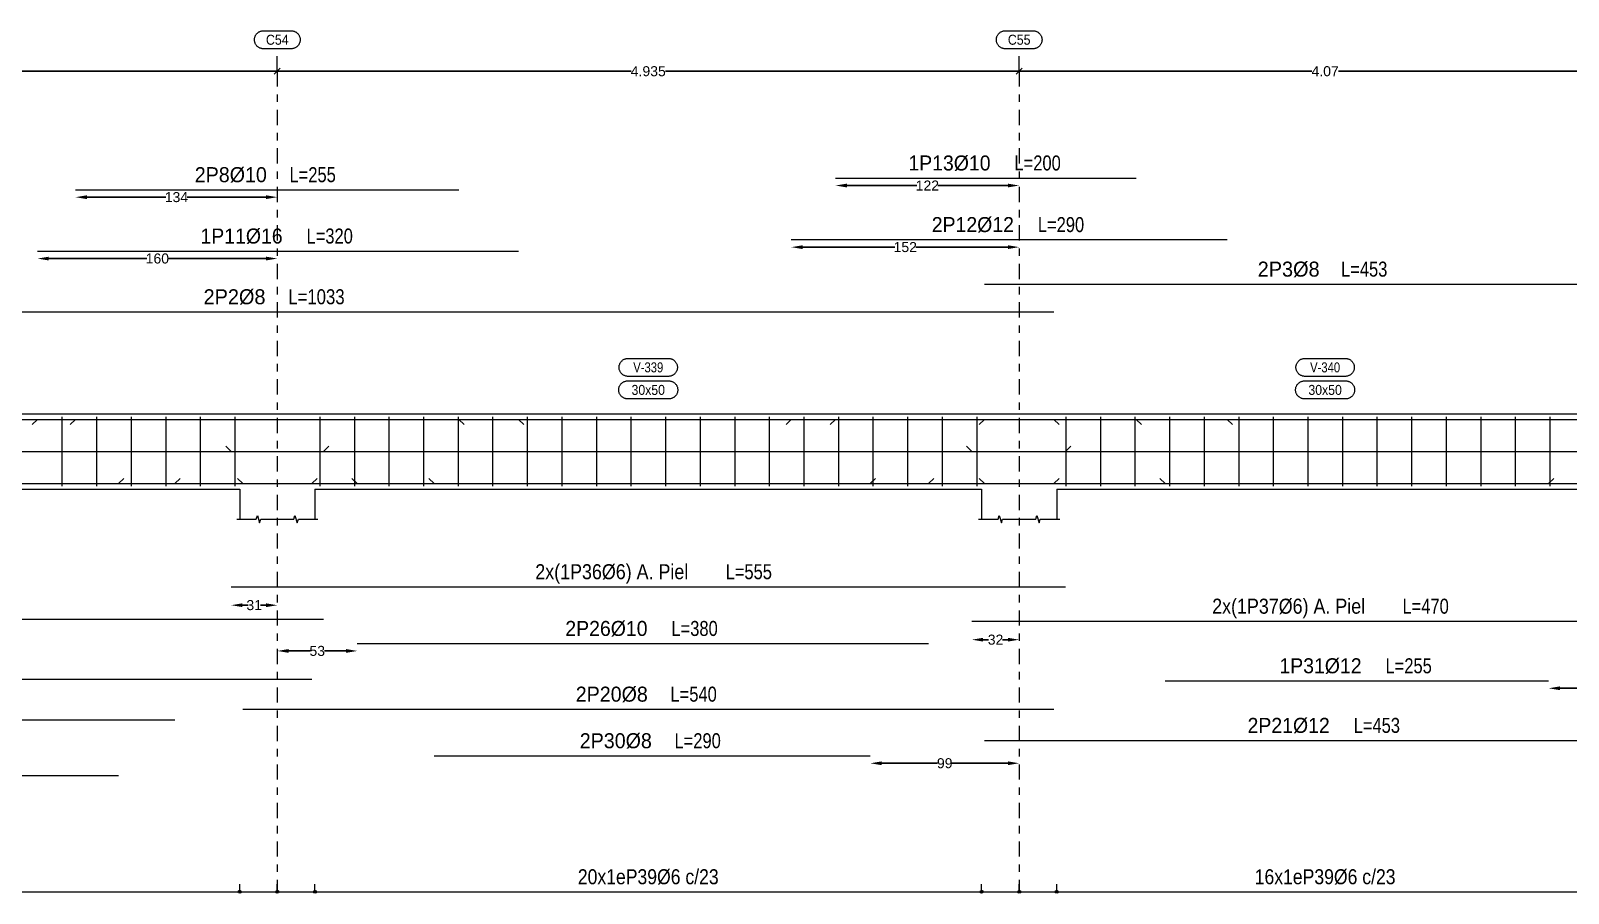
# Model space of a CAD drawing. Header units: millimetres. Extents: x 3 to 479, y -191 to 120.
# Drawn here: x 405.71 to 426.17, y 34.98 to 46.46 of the extents above; entities that cross this region are included whole.
import ezdxf
from ezdxf.enums import TextEntityAlignment as Align

# ---------------------------------------------------------------- set-up
doc = ezdxf.new("R2010")
doc.units = ezdxf.units.MM
doc.linetypes.add('CYPE_RAYAPUNTO', pattern=[0.4125, 0.2025, -0.105, 0, -0.105])
for name, color, linetype, lineweight in [('ALZ_ARM_LONG_ARM_TEXTOS', 3, 'Continuous', 9), ('ALZ_ARM_LONG_TXT_LONG', 3, 'Continuous', 9), ('ALZ_ARM_TRANS_TXT_EST', 3, 'Continuous', 9), ('ALZ_CONT_NUDOS', 122, 'Continuous', 9), ('ALZ_CONT_VIG_HORMIGON', 2, 'Continuous', 9), ('ALZ_COT_COT_ARM', 3, 'Continuous', 0), ('ALZ_COT_COT_EST', 3, 'Continuous', 0), ('ALZ_COT_COT_LIN_APOYOS', 2, 'CYPE_RAYAPUNTO', 0), ('ALZ_COT_LONGITUD_PROYECTADA', 122, 'Continuous', 0), ('ALZ_REF_COT_LIN_AUX_COTA', 2, 'CYPE_RAYAPUNTO', 9), ('ALZ_REF_REF_NOMBRE', 3, 'Continuous', 9), ('ALZ_REF_REF_REFERENCIA', 3, 'Continuous', 9), ('ALZ_REF_TEXTO_REF_NOMBRE', 3, 'Continuous', 9), ('ALZ_REF_TEXTO_REF_REFERENCIA', 3, 'Continuous', 9), ('ARM_LONGITUDINAL_Ø10', 103, 'Continuous', 9), ('ARM_LONGITUDINAL_Ø12', 171, 'Continuous', 9), ('ARM_LONGITUDINAL_Ø16', 212, 'Continuous', 9), ('ARM_LONGITUDINAL_Ø6', 151, 'Continuous', 9), ('ARM_LONGITUDINAL_Ø8', 32, 'Continuous', 9), ('ARM_TRANSVERSAL_Ø6', 151, 'Continuous', 9)]:
    doc.layers.add(name, color=color, linetype=linetype, lineweight=lineweight)
doc.styles.add('CYPETXT_0.2_romans', font='arial.ttf', dxfattribs={"height": 0.133333})
doc.styles.add('CYPETXT_romans', font='arial.ttf', dxfattribs={"height": 0.2})
doc.dimstyles.new('cype_arrow', dxfattribs={"dimtxt": 0.18, "dimasz": 0.15, "dimexe": 0.05, "dimexo": 0.05, "dimgap": 0, "dimtad": 0, "dimdec": 4, "dimzin": 0, "dimdsep": 46, "dimtxsty": 'CYPETXT_0.2_romans', "dimcen": 0.09, "dimadec": 0, "dimazin": 0, "dimtfac": 1, "dimtdec": 4, "dimtofl": 0, "dimtmove": 2, "dimatfit": 3, "dimfxl": 1, "dimtolj": 1, "dimtzin": 0, "dimarcsym": 0})
doc.dimstyles.new('cype_oblique', dxfattribs={"dimtxt": 0.18, "dimasz": 0.18, "dimexe": 0.05, "dimexo": 0.05, "dimgap": 0, "dimtad": 0, "dimdec": 4, "dimzin": 0, "dimdsep": 46, "dimtxsty": 'CYPETXT_0.2_romans', "dimblk": 'OBLIQUE', "dimtsz": 0.04, "dimcen": 0.09, "dimadec": 0, "dimazin": 0, "dimtfac": 1, "dimtdec": 4, "dimtofl": 0, "dimtmove": 2, "dimatfit": 3, "dimfxl": 1, "dimtolj": 1, "dimtzin": 0, "dimarcsym": 0})

# ---------------------------------------------------------------- blocks, each defined once
blk = doc.blocks.new('*D876')
at = {"layer": 'ALZ_COT_LONGITUD_PROYECTADA', "color": 0, "lineweight": -2, "transparency": 16777216}
for p, q in [((399.084, 45.877), (399.164, 45.957)), ((399.124, 45.917), (403.831, 45.917)), ((408.994, 45.917), (404.287, 45.917)), ((408.954, 45.877), (409.034, 45.957))]:
    blk.add_line(p, q, dxfattribs=at)
at = {"layer": 'Defpoints', "color": 0, "transparency": 16777216}
for p in [(399.124, 45.917), (399.124, 45.917), (408.994, 45.917)]:
    blk.add_point(p, dxfattribs=at)
at = {"layer": 'ALZ_COT_LONGITUD_PROYECTADA', "color": 0, "transparency": 16777216, "insert": (404.059, 45.917), "char_height": 0.1333, "attachment_point": 5, "style": 'CYPETXT_0.2_romans'}
blk.add_mtext('\\A1;4.935', dxfattribs=at)
blk = doc.blocks.new('_OBLIQUE')
at = {"color": 0, "linetype": 'ByBlock', "lineweight": -2}
blk.add_line((-0.5, -0.5), (0.5, 0.5), dxfattribs=at)
blk = doc.blocks.new('*D877')
at = {"layer": 'ALZ_COT_LONGITUD_PROYECTADA', "color": 0, "lineweight": -2, "transparency": 16777216}
for p, q in [((408.954, 45.877), (409.034, 45.957)), ((408.994, 45.917), (413.701, 45.917)), ((418.864, 45.917), (414.157, 45.917)), ((418.824, 45.877), (418.904, 45.957))]:
    blk.add_line(p, q, dxfattribs=at)
at = {"layer": 'Defpoints', "color": 0, "transparency": 16777216}
for p in [(408.994, 45.917), (408.994, 45.917), (418.864, 45.917)]:
    blk.add_point(p, dxfattribs=at)
at = {"layer": 'ALZ_COT_LONGITUD_PROYECTADA', "color": 0, "transparency": 16777216, "insert": (413.929, 45.917), "char_height": 0.1333, "attachment_point": 5, "style": 'CYPETXT_0.2_romans'}
blk.add_mtext('\\A1;4.935', dxfattribs=at)
blk = doc.blocks.new('*D878')
at = {"layer": 'ALZ_COT_LONGITUD_PROYECTADA', "color": 0, "lineweight": -2, "transparency": 16777216}
for p, q in [((418.824, 45.877), (418.904, 45.957)), ((418.864, 45.917), (422.758, 45.917)), ((427.004, 45.917), (423.11, 45.917)), ((426.964, 45.877), (427.044, 45.957))]:
    blk.add_line(p, q, dxfattribs=at)
at = {"layer": 'Defpoints', "color": 0, "transparency": 16777216}
for p in [(418.864, 45.917), (418.864, 45.917), (427.004, 45.917)]:
    blk.add_point(p, dxfattribs=at)
at = {"layer": 'ALZ_COT_LONGITUD_PROYECTADA', "color": 0, "transparency": 16777216, "insert": (422.934, 45.917), "char_height": 0.1333, "attachment_point": 5, "style": 'CYPETXT_0.2_romans'}
blk.add_mtext('\\A1;4.07', dxfattribs=at)
blk = doc.blocks.new('*D887')
at = {"layer": 'ALZ_COT_COT_ARM', "color": 0, "lineweight": -2, "transparency": 16777216}
for p, q in [((408.529, 38.81), (408.604, 38.81)), ((408.844, 38.81), (408.769, 38.81))]:
    blk.add_line(p, q, dxfattribs=at)
at = {"layer": 'ALZ_COT_COT_ARM', "color": 0, "transparency": 16777216}
for points in [[(408.529, 38.835), (408.529, 38.785), (408.379, 38.81)], [(408.844, 38.835), (408.844, 38.785), (408.994, 38.81)]]:
    blk.add_solid(points, dxfattribs=at)
at = {"layer": 'Defpoints', "color": 0, "transparency": 16777216}
for p in [(408.379, 38.81), (408.994, 38.81), (408.994, 38.81)]:
    blk.add_point(p, dxfattribs=at)
at = {"layer": 'ALZ_COT_COT_ARM', "color": 0, "transparency": 16777216, "insert": (408.686, 38.81), "char_height": 0.1333, "attachment_point": 5, "style": 'CYPETXT_0.2_romans'}
blk.add_mtext('\\A1;31', dxfattribs=at)
blk = doc.blocks.new('*D888')
at = {"layer": 'ALZ_COT_COT_ARM', "color": 0, "lineweight": -2, "transparency": 16777216}
for p, q in [((418.384, 38.351), (418.454, 38.351)), ((418.714, 38.351), (418.643, 38.351))]:
    blk.add_line(p, q, dxfattribs=at)
at = {"layer": 'ALZ_COT_COT_ARM', "color": 0, "transparency": 16777216}
for points in [[(418.384, 38.376), (418.384, 38.326), (418.234, 38.351)], [(418.714, 38.376), (418.714, 38.326), (418.864, 38.351)]]:
    blk.add_solid(points, dxfattribs=at)
at = {"layer": 'Defpoints', "color": 0, "transparency": 16777216}
for p in [(418.234, 38.351), (418.864, 38.351), (418.864, 38.351)]:
    blk.add_point(p, dxfattribs=at)
at = {"layer": 'ALZ_COT_COT_ARM', "color": 0, "transparency": 16777216, "insert": (418.549, 38.351), "char_height": 0.1333, "attachment_point": 5, "style": 'CYPETXT_0.2_romans'}
blk.add_mtext('\\A1;32', dxfattribs=at)
blk = doc.blocks.new('*D900')
at = {"layer": 'ALZ_COT_COT_ARM', "color": 0, "lineweight": -2, "transparency": 16777216}
for p, q in [((405.953, 43.424), (407.257, 43.424)), ((408.844, 43.424), (407.539, 43.424))]:
    blk.add_line(p, q, dxfattribs=at)
at = {"layer": 'ALZ_COT_COT_ARM', "color": 0, "transparency": 16777216}
for points in [[(405.953, 43.449), (405.953, 43.399), (405.803, 43.424)], [(408.844, 43.449), (408.844, 43.399), (408.994, 43.424)]]:
    blk.add_solid(points, dxfattribs=at)
at = {"layer": 'Defpoints', "color": 0, "transparency": 16777216}
for p in [(405.803, 43.424), (408.994, 43.424), (408.994, 43.424)]:
    blk.add_point(p, dxfattribs=at)
at = {"layer": 'ALZ_COT_COT_ARM', "color": 0, "transparency": 16777216, "insert": (407.398, 43.424), "char_height": 0.1333, "attachment_point": 5, "style": 'CYPETXT_0.2_romans'}
blk.add_mtext('\\A1;160', dxfattribs=at)
blk = doc.blocks.new('*D901')
at = {"layer": 'ALZ_COT_COT_ARM', "color": 0, "lineweight": -2, "transparency": 16777216}
for p, q in [((406.46, 44.241), (407.511, 44.241)), ((408.844, 44.241), (407.793, 44.241))]:
    blk.add_line(p, q, dxfattribs=at)
at = {"layer": 'ALZ_COT_COT_ARM', "color": 0, "transparency": 16777216}
for points in [[(406.46, 44.266), (406.46, 44.216), (406.31, 44.241)], [(408.844, 44.266), (408.844, 44.216), (408.994, 44.241)]]:
    blk.add_solid(points, dxfattribs=at)
at = {"layer": 'Defpoints', "color": 0, "transparency": 16777216}
for p in [(406.31, 44.241), (408.994, 44.241), (408.994, 44.241)]:
    blk.add_point(p, dxfattribs=at)
at = {"layer": 'ALZ_COT_COT_ARM', "color": 0, "transparency": 16777216, "insert": (407.652, 44.241), "char_height": 0.1333, "attachment_point": 5, "style": 'CYPETXT_0.2_romans'}
blk.add_mtext('\\A1;134', dxfattribs=at)
blk = doc.blocks.new('*D902')
at = {"layer": 'ALZ_COT_COT_ARM', "color": 0, "lineweight": -2, "transparency": 16777216}
for p, q in [((415.982, 43.576), (417.208, 43.576)), ((418.714, 43.576), (417.488, 43.576))]:
    blk.add_line(p, q, dxfattribs=at)
at = {"layer": 'ALZ_COT_COT_ARM', "color": 0, "transparency": 16777216}
for points in [[(415.982, 43.601), (415.982, 43.551), (415.832, 43.576)], [(418.714, 43.601), (418.714, 43.551), (418.864, 43.576)]]:
    blk.add_solid(points, dxfattribs=at)
at = {"layer": 'Defpoints', "color": 0, "transparency": 16777216}
for p in [(415.832, 43.576), (418.864, 43.576), (418.864, 43.576)]:
    blk.add_point(p, dxfattribs=at)
at = {"layer": 'ALZ_COT_COT_ARM', "color": 0, "transparency": 16777216, "insert": (417.348, 43.576), "char_height": 0.1333, "attachment_point": 5, "style": 'CYPETXT_0.2_romans'}
blk.add_mtext('\\A1;152', dxfattribs=at)
blk = doc.blocks.new('*D903')
at = {"layer": 'ALZ_COT_COT_ARM', "color": 0, "lineweight": -2, "transparency": 16777216}
for p, q in [((416.571, 44.396), (417.502, 44.396)), ((418.714, 44.396), (417.783, 44.396))]:
    blk.add_line(p, q, dxfattribs=at)
at = {"layer": 'ALZ_COT_COT_ARM', "color": 0, "transparency": 16777216}
for points in [[(416.571, 44.421), (416.571, 44.371), (416.421, 44.396)], [(418.714, 44.421), (418.714, 44.371), (418.864, 44.396)]]:
    blk.add_solid(points, dxfattribs=at)
at = {"layer": 'Defpoints', "color": 0, "transparency": 16777216}
for p in [(416.421, 44.396), (418.864, 44.396), (418.864, 44.396)]:
    blk.add_point(p, dxfattribs=at)
at = {"layer": 'ALZ_COT_COT_ARM', "color": 0, "transparency": 16777216, "insert": (417.642, 44.396), "char_height": 0.1333, "attachment_point": 5, "style": 'CYPETXT_0.2_romans'}
blk.add_mtext('\\A1;122', dxfattribs=at)
blk = doc.blocks.new('*D916')
at = {"layer": 'ALZ_COT_COT_ARM', "color": 0, "lineweight": -2, "transparency": 16777216}
for p, q in [((409.144, 38.201), (409.43, 38.201)), ((409.907, 38.201), (409.621, 38.201))]:
    blk.add_line(p, q, dxfattribs=at)
at = {"layer": 'ALZ_COT_COT_ARM', "color": 0, "transparency": 16777216}
for points in [[(409.144, 38.226), (409.144, 38.176), (408.994, 38.201)], [(409.907, 38.226), (409.907, 38.176), (410.057, 38.201)]]:
    blk.add_solid(points, dxfattribs=at)
at = {"layer": 'Defpoints', "color": 0, "transparency": 16777216}
for p in [(408.994, 38.201), (410.057, 38.201), (410.057, 38.201)]:
    blk.add_point(p, dxfattribs=at)
at = {"layer": 'ALZ_COT_COT_ARM', "color": 0, "transparency": 16777216, "insert": (409.525, 38.201), "char_height": 0.1333, "attachment_point": 5, "style": 'CYPETXT_0.2_romans'}
blk.add_mtext('\\A1;53', dxfattribs=at)
blk = doc.blocks.new('*D917')
at = {"layer": 'ALZ_COT_COT_ARM', "color": 0, "lineweight": -2, "transparency": 16777216}
for p, q in [((417.032, 36.706), (417.777, 36.706)), ((418.714, 36.706), (417.969, 36.706))]:
    blk.add_line(p, q, dxfattribs=at)
at = {"layer": 'ALZ_COT_COT_ARM', "color": 0, "transparency": 16777216}
for points in [[(417.032, 36.731), (417.032, 36.681), (416.882, 36.706)], [(418.714, 36.731), (418.714, 36.681), (418.864, 36.706)]]:
    blk.add_solid(points, dxfattribs=at)
at = {"layer": 'Defpoints', "color": 0, "transparency": 16777216}
for p in [(416.882, 36.706), (418.864, 36.706), (418.864, 36.706)]:
    blk.add_point(p, dxfattribs=at)
at = {"layer": 'ALZ_COT_COT_ARM', "color": 0, "transparency": 16777216, "insert": (417.873, 36.706), "char_height": 0.1333, "attachment_point": 5, "style": 'CYPETXT_0.2_romans'}
blk.add_mtext('\\A1;99', dxfattribs=at)
blk = doc.blocks.new('*D918')
at = {"layer": 'ALZ_COT_COT_ARM', "color": 0, "lineweight": -2, "transparency": 16777216}
for p, q in [((426.057, 37.704), (426.359, 37.704)), ((426.854, 37.704), (426.551, 37.704))]:
    blk.add_line(p, q, dxfattribs=at)
at = {"layer": 'ALZ_COT_COT_ARM', "color": 0, "transparency": 16777216}
for points in [[(426.057, 37.729), (426.057, 37.679), (425.907, 37.704)], [(426.854, 37.729), (426.854, 37.679), (427.004, 37.704)]]:
    blk.add_solid(points, dxfattribs=at)
at = {"layer": 'Defpoints', "color": 0, "transparency": 16777216}
for p in [(425.907, 37.704), (427.004, 37.704), (427.004, 37.704)]:
    blk.add_point(p, dxfattribs=at)
at = {"layer": 'ALZ_COT_COT_ARM', "color": 0, "transparency": 16777216, "insert": (426.455, 37.704), "char_height": 0.1333, "attachment_point": 5, "style": 'CYPETXT_0.2_romans'}
blk.add_mtext('\\A1;55', dxfattribs=at)

msp = doc.modelspace()

# ---------------------------------------------------------------- linework, layer by layer
at = {"layer": 'ALZ_CONT_NUDOS'}
for p, q in [((408.49367, 40.35576), (408.49367, 39.95576)), ((409.49367, 40.35576), (409.49367, 39.95576)), ((418.36367, 40.35576), (418.36367, 39.95576)), ((419.36367, 40.35576), (419.36367, 39.95576))]:
    msp.add_line(p, q, dxfattribs=at)
for points in [[(408.49367, 41.35576), (409.49367, 41.35576)], [(418.36367, 41.35576), (419.36367, 41.35576)], [(408.45367, 39.95576), (408.71367, 39.95576), (408.72867, 40.00576), (408.75867, 39.90576), (408.77367, 39.95576), (409.03367, 39.95576)], [(408.95367, 39.95576), (409.21367, 39.95576), (409.22867, 40.00576), (409.25867, 39.90576), (409.27367, 39.95576), (409.53367, 39.95576)], [(418.32367, 39.95576), (418.58367, 39.95576), (418.59867, 40.00576), (418.62867, 39.90576), (418.64367, 39.95576), (418.90367, 39.95576)], [(418.82367, 39.95576), (419.08367, 39.95576), (419.09867, 40.00576), (419.12867, 39.90576), (419.14367, 39.95576), (419.40367, 39.95576)]]:
    msp.add_lwpolyline(points, dxfattribs=at)
at = {"layer": 'ALZ_CONT_VIG_HORMIGON'}
for p, q in [((399.62367, 41.35576), (408.49367, 41.35576)), ((409.49367, 41.35576), (418.36367, 41.35576)), ((419.36367, 41.35576), (426.50367, 41.35576)), ((399.62367, 40.35576), (408.49367, 40.35576)), ((409.49367, 40.35576), (418.36367, 40.35576)), ((419.36367, 40.35576), (426.50367, 40.35576))]:
    msp.add_line(p, q, dxfattribs=at)
at = {"layer": 'ALZ_COT_COT_EST'}
for p, q in [((408.49367, 34.99563), (408.49367, 35.09563)), ((408.99367, 34.99563), (408.99367, 35.09563)), ((409.49367, 34.99563), (409.49367, 35.09563)), ((418.36367, 34.99563), (418.36367, 35.09563)), ((418.86367, 34.99563), (418.86367, 35.09563)), ((419.36367, 34.99563), (419.36367, 35.09563))]:
    msp.add_line(p, q, dxfattribs=at)
for points in [[(399.62367, 34.99563), (408.49367, 34.99563), (408.49367, 35.09563)], [(408.49367, 34.99563), (408.99367, 34.99563), (408.99367, 35.09563)], [(408.99367, 34.99563), (409.49367, 34.99563), (409.49367, 35.09563)], [(409.49367, 34.99563), (418.36367, 34.99563), (418.36367, 35.09563)], [(418.36367, 34.99563), (418.86367, 34.99563), (418.86367, 35.09563)], [(418.86367, 34.99563), (419.36367, 34.99563), (419.36367, 35.09563)], [(419.36367, 34.99563), (426.50367, 34.99563), (426.50367, 35.09563)]]:
    msp.add_lwpolyline(points, dxfattribs=at)
for centre in [(408.49367, 34.99563), (408.49367, 34.99563), (408.99367, 34.99563), (408.99367, 34.99563), (409.49367, 34.99563), (409.49367, 34.99563), (418.36367, 34.99563), (418.36367, 34.99563), (418.86367, 34.99563), (418.86367, 34.99563), (419.36367, 34.99563), (419.36367, 34.99563)]:
    msp.add_circle(centre, 0.02, dxfattribs=at)
at = {"layer": 'ALZ_COT_COT_LIN_APOYOS'}
for p, q in [((408.99367, 45.91658), (408.99367, 34.99563)), ((418.86367, 45.91658), (418.86367, 34.99563))]:
    msp.add_line(p, q, dxfattribs=at)
at = {"layer": 'ALZ_REF_COT_LIN_AUX_COTA'}
for p, q in [((408.99367, 45.91658), (408.99367, 46.21658)), ((418.86367, 45.91658), (418.86367, 46.21658))]:
    msp.add_line(p, q, dxfattribs=at)
at = {"layer": 'ALZ_REF_REF_NOMBRE'}
for points in [[(414.19667, 42.09576), (414.20469, 42.09549), (414.21267, 42.09469), (414.22058, 42.09336), (414.22838, 42.0915), (414.23604, 42.08912), (414.24352, 42.08624), (414.2508, 42.08286), (414.25783, 42.07901), (414.26459, 42.07469), (414.27104, 42.06994), (414.27717, 42.06476), (414.28293, 42.05918), (414.28831, 42.05324), (414.29328, 42.04694), (414.29782, 42.04033), (414.30191, 42.03343), (414.30553, 42.02627), (414.30866, 42.01889), (414.31129, 42.01131), (414.31341, 42.00358), (414.315, 41.99572), (414.31607, 41.98777), (414.31661, 41.97977), (414.31661, 41.97175), (414.31607, 41.96375), (414.315, 41.9558), (414.31341, 41.94794), (414.31129, 41.94021), (414.30866, 41.93263), (414.30553, 41.92525), (414.30191, 41.91809), (414.29782, 41.91119), (414.29328, 41.90458), (414.28831, 41.89828), (414.28293, 41.89234), (414.27717, 41.88676), (414.27104, 41.88158), (414.26459, 41.87683), (414.25783, 41.87251), (414.2508, 41.86866), (414.24352, 41.86528), (414.23604, 41.8624), (414.22838, 41.86002), (414.22058, 41.85816), (414.21267, 41.85683), (414.20469, 41.85603), (414.19667, 41.85576), (413.66067, 41.85576), (413.65266, 41.85603), (413.64468, 41.85683), (413.63677, 41.85816), (413.62897, 41.86002), (413.62131, 41.8624), (413.61383, 41.86528), (413.60655, 41.86866), (413.59952, 41.87251), (413.59276, 41.87683), (413.5863, 41.88158), (413.58018, 41.88676), (413.57442, 41.89234), (413.56904, 41.89828), (413.56407, 41.90458), (413.55953, 41.91119), (413.55544, 41.91809), (413.55182, 41.92525), (413.54869, 41.93263), (413.54606, 41.94021), (413.54394, 41.94794), (413.54235, 41.9558), (413.54128, 41.96375), (413.54074, 41.97175), (413.54074, 41.97977), (413.54128, 41.98777), (413.54235, 41.99572), (413.54394, 42.00358), (413.54606, 42.01131), (413.54869, 42.01889), (413.55182, 42.02627), (413.55544, 42.03343), (413.55953, 42.04033), (413.56407, 42.04694), (413.56904, 42.05324), (413.57442, 42.05918), (413.58018, 42.06476), (413.5863, 42.06994), (413.59276, 42.07469), (413.59952, 42.07901), (413.60655, 42.08286), (413.61383, 42.08624), (413.62131, 42.08912), (413.62897, 42.0915), (413.63677, 42.09336), (413.64468, 42.09469), (413.65266, 42.09549), (413.66067, 42.09576), (414.19667, 42.09576)], [(423.20167, 42.09576), (423.20969, 42.09549), (423.21767, 42.09469), (423.22558, 42.09336), (423.23338, 42.0915), (423.24104, 42.08912), (423.24852, 42.08624), (423.2558, 42.08286), (423.26283, 42.07901), (423.26959, 42.07469), (423.27604, 42.06994), (423.28217, 42.06476), (423.28793, 42.05918), (423.29331, 42.05324), (423.29828, 42.04694), (423.30282, 42.04033), (423.30691, 42.03343), (423.31053, 42.02627), (423.31366, 42.01889), (423.31629, 42.01131), (423.31841, 42.00358), (423.32, 41.99572), (423.32107, 41.98777), (423.32161, 41.97977), (423.32161, 41.97175), (423.32107, 41.96375), (423.32, 41.9558), (423.31841, 41.94794), (423.31629, 41.94021), (423.31366, 41.93263), (423.31053, 41.92525), (423.30691, 41.91809), (423.30282, 41.91119), (423.29828, 41.90458), (423.29331, 41.89828), (423.28793, 41.89234), (423.28217, 41.88676), (423.27604, 41.88158), (423.26959, 41.87683), (423.26283, 41.87251), (423.2558, 41.86866), (423.24852, 41.86528), (423.24104, 41.8624), (423.23338, 41.86002), (423.22558, 41.85816), (423.21767, 41.85683), (423.20969, 41.85603), (423.20167, 41.85576), (422.66567, 41.85576), (422.65766, 41.85603), (422.64968, 41.85683), (422.64177, 41.85816), (422.63397, 41.86002), (422.62631, 41.8624), (422.61883, 41.86528), (422.61155, 41.86866), (422.60452, 41.87251), (422.59776, 41.87683), (422.5913, 41.88158), (422.58518, 41.88676), (422.57942, 41.89234), (422.57404, 41.89828), (422.56907, 41.90458), (422.56453, 41.91119), (422.56044, 41.91809), (422.55682, 41.92525), (422.55369, 41.93263), (422.55106, 41.94021), (422.54894, 41.94794), (422.54735, 41.9558), (422.54628, 41.96375), (422.54574, 41.97175), (422.54574, 41.97977), (422.54628, 41.98777), (422.54735, 41.99572), (422.54894, 42.00358), (422.55106, 42.01131), (422.55369, 42.01889), (422.55682, 42.02627), (422.56044, 42.03343), (422.56453, 42.04033), (422.56907, 42.04694), (422.57404, 42.05324), (422.57942, 42.05918), (422.58518, 42.06476), (422.5913, 42.06994), (422.59776, 42.07469), (422.60452, 42.07901), (422.61155, 42.08286), (422.61883, 42.08624), (422.62631, 42.08912), (422.63397, 42.0915), (422.64177, 42.09336), (422.64968, 42.09469), (422.65766, 42.09549), (422.66567, 42.09576), (423.20167, 42.09576)], [(414.20167, 41.79576), (414.20969, 41.79549), (414.21767, 41.79469), (414.22558, 41.79336), (414.23338, 41.7915), (414.24104, 41.78912), (414.24852, 41.78624), (414.2558, 41.78286), (414.26283, 41.77901), (414.26959, 41.77469), (414.27604, 41.76994), (414.28217, 41.76476), (414.28793, 41.75918), (414.29331, 41.75324), (414.29828, 41.74694), (414.30282, 41.74033), (414.30691, 41.73343), (414.31053, 41.72627), (414.31366, 41.71889), (414.31629, 41.71131), (414.31841, 41.70358), (414.32, 41.69572), (414.32107, 41.68777), (414.32161, 41.67977), (414.32161, 41.67175), (414.32107, 41.66375), (414.32, 41.6558), (414.31841, 41.64794), (414.31629, 41.64021), (414.31366, 41.63263), (414.31053, 41.62525), (414.30691, 41.61809), (414.30282, 41.61119), (414.29828, 41.60458), (414.29331, 41.59828), (414.28793, 41.59234), (414.28217, 41.58676), (414.27604, 41.58158), (414.26959, 41.57683), (414.26283, 41.57251), (414.2558, 41.56866), (414.24852, 41.56528), (414.24104, 41.5624), (414.23338, 41.56002), (414.22558, 41.55816), (414.21767, 41.55683), (414.20969, 41.55603), (414.20167, 41.55576), (413.65567, 41.55576), (413.64766, 41.55603), (413.63968, 41.55683), (413.63177, 41.55816), (413.62397, 41.56002), (413.61631, 41.5624), (413.60883, 41.56528), (413.60155, 41.56866), (413.59452, 41.57251), (413.58776, 41.57683), (413.5813, 41.58158), (413.57518, 41.58676), (413.56942, 41.59234), (413.56404, 41.59828), (413.55907, 41.60458), (413.55453, 41.61119), (413.55044, 41.61809), (413.54682, 41.62525), (413.54369, 41.63263), (413.54106, 41.64021), (413.53894, 41.64794), (413.53735, 41.6558), (413.53628, 41.66375), (413.53574, 41.67175), (413.53574, 41.67977), (413.53628, 41.68777), (413.53735, 41.69572), (413.53894, 41.70358), (413.54106, 41.71131), (413.54369, 41.71889), (413.54682, 41.72627), (413.55044, 41.73343), (413.55453, 41.74033), (413.55907, 41.74694), (413.56404, 41.75324), (413.56942, 41.75918), (413.57518, 41.76476), (413.5813, 41.76994), (413.58776, 41.77469), (413.59452, 41.77901), (413.60155, 41.78286), (413.60883, 41.78624), (413.61631, 41.78912), (413.62397, 41.7915), (413.63177, 41.79336), (413.63968, 41.79469), (413.64766, 41.79549), (413.65567, 41.79576), (414.20167, 41.79576)], [(423.20667, 41.79576), (423.21469, 41.79549), (423.22267, 41.79469), (423.23058, 41.79336), (423.23838, 41.7915), (423.24604, 41.78912), (423.25352, 41.78624), (423.2608, 41.78286), (423.26783, 41.77901), (423.27459, 41.77469), (423.28104, 41.76994), (423.28717, 41.76476), (423.29293, 41.75918), (423.29831, 41.75324), (423.30328, 41.74694), (423.30782, 41.74033), (423.31191, 41.73343), (423.31553, 41.72627), (423.31866, 41.71889), (423.32129, 41.71131), (423.32341, 41.70358), (423.325, 41.69572), (423.32607, 41.68777), (423.32661, 41.67977), (423.32661, 41.67175), (423.32607, 41.66375), (423.325, 41.6558), (423.32341, 41.64794), (423.32129, 41.64021), (423.31866, 41.63263), (423.31553, 41.62525), (423.31191, 41.61809), (423.30782, 41.61119), (423.30328, 41.60458), (423.29831, 41.59828), (423.29293, 41.59234), (423.28717, 41.58676), (423.28104, 41.58158), (423.27459, 41.57683), (423.26783, 41.57251), (423.2608, 41.56866), (423.25352, 41.56528), (423.24604, 41.5624), (423.23838, 41.56002), (423.23058, 41.55816), (423.22267, 41.55683), (423.21469, 41.55603), (423.20667, 41.55576), (422.66067, 41.55576), (422.65266, 41.55603), (422.64468, 41.55683), (422.63677, 41.55816), (422.62897, 41.56002), (422.62131, 41.5624), (422.61383, 41.56528), (422.60655, 41.56866), (422.59952, 41.57251), (422.59276, 41.57683), (422.5863, 41.58158), (422.58018, 41.58676), (422.57442, 41.59234), (422.56904, 41.59828), (422.56407, 41.60458), (422.55953, 41.61119), (422.55544, 41.61809), (422.55182, 41.62525), (422.54869, 41.63263), (422.54606, 41.64021), (422.54394, 41.64794), (422.54235, 41.6558), (422.54128, 41.66375), (422.54074, 41.67175), (422.54074, 41.67977), (422.54128, 41.68777), (422.54235, 41.69572), (422.54394, 41.70358), (422.54606, 41.71131), (422.54869, 41.71889), (422.55182, 41.72627), (422.55544, 41.73343), (422.55953, 41.74033), (422.56407, 41.74694), (422.56904, 41.75324), (422.57442, 41.75918), (422.58018, 41.76476), (422.5863, 41.76994), (422.59276, 41.77469), (422.59952, 41.77901), (422.60655, 41.78286), (422.61383, 41.78624), (422.62131, 41.78912), (422.62897, 41.7915), (422.63677, 41.79336), (422.64468, 41.79469), (422.65266, 41.79549), (422.66067, 41.79576), (423.20667, 41.79576)]]:
    msp.add_lwpolyline(points, close=True, dxfattribs=at)
at = {"layer": 'ALZ_REF_REF_REFERENCIA'}
for points in [[(409.17767, 46.45658), (409.18569, 46.45631), (409.19367, 46.4555), (409.20158, 46.45417), (409.20938, 46.45231), (409.21704, 46.44994), (409.22452, 46.44705), (409.2318, 46.44368), (409.23883, 46.43982), (409.24559, 46.43551), (409.25204, 46.43075), (409.25817, 46.42557), (409.26393, 46.42), (409.26931, 46.41405), (409.27428, 46.40776), (409.27882, 46.40115), (409.28291, 46.39425), (409.28653, 46.38709), (409.28966, 46.3797), (409.29229, 46.37213), (409.29441, 46.36439), (409.296, 46.35653), (409.29707, 46.34859), (409.29761, 46.34059), (409.29761, 46.33257), (409.29707, 46.32456), (409.296, 46.31662), (409.29441, 46.30876), (409.29229, 46.30102), (409.28966, 46.29345), (409.28653, 46.28606), (409.28291, 46.27891), (409.27882, 46.27201), (409.27428, 46.26539), (409.26931, 46.2591), (409.26393, 46.25315), (409.25817, 46.24758), (409.25204, 46.2424), (409.24559, 46.23764), (409.23883, 46.23333), (409.2318, 46.22947), (409.22452, 46.2261), (409.21704, 46.22322), (409.20938, 46.22084), (409.20158, 46.21898), (409.19367, 46.21765), (409.18569, 46.21684), (409.17767, 46.21658), (408.80967, 46.21658), (408.80166, 46.21684), (408.79368, 46.21765), (408.78577, 46.21898), (408.77797, 46.22084), (408.77031, 46.22322), (408.76283, 46.2261), (408.75555, 46.22947), (408.74852, 46.23333), (408.74176, 46.23764), (408.7353, 46.2424), (408.72918, 46.24758), (408.72342, 46.25315), (408.71804, 46.2591), (408.71307, 46.26539), (408.70853, 46.27201), (408.70444, 46.27891), (408.70082, 46.28606), (408.69769, 46.29345), (408.69506, 46.30102), (408.69294, 46.30876), (408.69135, 46.31662), (408.69028, 46.32456), (408.68974, 46.33257), (408.68974, 46.34059), (408.69028, 46.34859), (408.69135, 46.35653), (408.69294, 46.36439), (408.69506, 46.37213), (408.69769, 46.3797), (408.70082, 46.38709), (408.70444, 46.39425), (408.70853, 46.40115), (408.71307, 46.40776), (408.71804, 46.41405), (408.72342, 46.42), (408.72918, 46.42557), (408.7353, 46.43075), (408.74176, 46.43551), (408.74852, 46.43982), (408.75555, 46.44368), (408.76283, 46.44705), (408.77031, 46.44994), (408.77797, 46.45231), (408.78577, 46.45417), (408.79368, 46.4555), (408.80166, 46.45631), (408.80967, 46.45658), (409.17767, 46.45658)], [(419.04767, 46.45658), (419.05569, 46.45631), (419.06367, 46.4555), (419.07158, 46.45417), (419.07938, 46.45231), (419.08704, 46.44994), (419.09452, 46.44705), (419.1018, 46.44368), (419.10883, 46.43982), (419.11559, 46.43551), (419.12204, 46.43075), (419.12817, 46.42557), (419.13393, 46.42), (419.13931, 46.41405), (419.14428, 46.40776), (419.14882, 46.40115), (419.15291, 46.39425), (419.15653, 46.38709), (419.15966, 46.3797), (419.16229, 46.37213), (419.16441, 46.36439), (419.166, 46.35653), (419.16707, 46.34859), (419.16761, 46.34059), (419.16761, 46.33257), (419.16707, 46.32456), (419.166, 46.31662), (419.16441, 46.30876), (419.16229, 46.30102), (419.15966, 46.29345), (419.15653, 46.28606), (419.15291, 46.27891), (419.14882, 46.27201), (419.14428, 46.26539), (419.13931, 46.2591), (419.13393, 46.25315), (419.12817, 46.24758), (419.12204, 46.2424), (419.11559, 46.23764), (419.10883, 46.23333), (419.1018, 46.22947), (419.09452, 46.2261), (419.08704, 46.22322), (419.07938, 46.22084), (419.07158, 46.21898), (419.06367, 46.21765), (419.05569, 46.21684), (419.04767, 46.21658), (418.67967, 46.21658), (418.67166, 46.21684), (418.66368, 46.21765), (418.65577, 46.21898), (418.64797, 46.22084), (418.64031, 46.22322), (418.63283, 46.2261), (418.62555, 46.22947), (418.61852, 46.23333), (418.61176, 46.23764), (418.6053, 46.2424), (418.59918, 46.24758), (418.59342, 46.25315), (418.58804, 46.2591), (418.58307, 46.26539), (418.57853, 46.27201), (418.57444, 46.27891), (418.57082, 46.28606), (418.56769, 46.29345), (418.56506, 46.30102), (418.56294, 46.30876), (418.56135, 46.31662), (418.56028, 46.32456), (418.55974, 46.33257), (418.55974, 46.34059), (418.56028, 46.34859), (418.56135, 46.35653), (418.56294, 46.36439), (418.56506, 46.37213), (418.56769, 46.3797), (418.57082, 46.38709), (418.57444, 46.39425), (418.57853, 46.40115), (418.58307, 46.40776), (418.58804, 46.41405), (418.59342, 46.42), (418.59918, 46.42557), (418.6053, 46.43075), (418.61176, 46.43551), (418.61852, 46.43982), (418.62555, 46.44368), (418.63283, 46.44705), (418.64031, 46.44994), (418.64797, 46.45231), (418.65577, 46.45417), (418.66368, 46.4555), (418.67166, 46.45631), (418.67967, 46.45658), (419.04767, 46.45658)]]:
    msp.add_lwpolyline(points, close=True, dxfattribs=at)
at = {"layer": 'ARM_LONGITUDINAL_Ø10'}
for p, q in [((406.31014, 41.28376), (406.23942, 41.21305)), ((411.41014, 41.28376), (411.48085, 41.21305)), ((416.42102, 41.28376), (416.35031, 41.21305)), ((420.42102, 41.28376), (420.49173, 41.21305)), ((409.45367, 40.42776), (409.52439, 40.49847)), ((410.05719, 40.42776), (409.98647, 40.49847)), ((417.65719, 40.42776), (417.7279, 40.49847))]:
    msp.add_line(p, q, dxfattribs=at)
for points in [[(416.42102, 44.49631), (420.42102, 44.49631)], [(406.31014, 44.34068), (411.41014, 44.34068)], [(406.31014, 41.28376), (411.41014, 41.28376)], [(416.42102, 41.28376), (420.42102, 41.28376)], [(398.66367, 40.42776), (409.45367, 40.42776)], [(410.05719, 40.42776), (417.65719, 40.42776)], [(410.05719, 38.30057), (417.65719, 38.30057)], [(398.66367, 37.82516), (409.45367, 37.82516)]]:
    msp.add_lwpolyline(points, dxfattribs=at)
at = {"layer": 'ARM_LONGITUDINAL_Ø12'}
for p, q in [((415.83219, 41.28376), (415.76147, 41.21305)), ((421.63219, 41.28376), (421.7029, 41.21305)), ((407.63219, 40.42776), (407.7029, 40.49847)), ((418.40367, 40.42776), (418.33296, 40.49847)), ((420.80719, 40.42776), (420.73647, 40.49847)), ((425.90719, 40.42776), (425.9779, 40.49847))]:
    msp.add_line(p, q, dxfattribs=at)
for points in [[(415.83219, 43.67631), (421.63219, 43.67631)], [(415.83219, 41.28376), (421.63219, 41.28376)], [(400.33219, 40.42776), (407.63219, 40.42776)], [(418.40367, 40.42776), (427.46367, 40.42776)], [(420.80719, 40.42776), (425.90719, 40.42776)], [(420.80719, 37.8036), (425.90719, 37.8036)], [(400.33219, 37.28302), (407.63219, 37.28302)], [(418.40367, 37.01043), (427.46367, 37.01043)]]:
    msp.add_lwpolyline(points, dxfattribs=at)
at = {"layer": 'ARM_LONGITUDINAL_Ø16'}
for p, q in [((405.80281, 41.28376), (405.7321, 41.21305)), ((412.20281, 41.28376), (412.27352, 41.21305))]:
    msp.add_line(p, q, dxfattribs=at)
for points in [[(405.80281, 43.52404), (412.20281, 43.52404)], [(405.80281, 41.28376), (412.20281, 41.28376)]]:
    msp.add_lwpolyline(points, dxfattribs=at)
at = {"layer": 'ARM_LONGITUDINAL_Ø6'}
for p, q in [((408.37867, 40.85576), (408.30796, 40.92647)), ((409.60867, 40.85576), (409.67939, 40.92647)), ((418.23367, 40.85576), (418.16296, 40.92647)), ((419.47867, 40.85576), (419.54939, 40.92647))]:
    msp.add_line(p, q, dxfattribs=at)
for points in [[(398.50867, 40.85576), (409.60867, 40.85576)], [(408.37867, 40.85576), (419.47867, 40.85576)], [(418.23367, 40.85576), (427.63367, 40.85576)], [(408.37867, 39.05576), (419.47867, 39.05576)], [(398.50867, 38.6246), (409.60867, 38.6246)], [(418.23367, 38.5967), (427.63367, 38.5967)]]:
    msp.add_lwpolyline(points, dxfattribs=at)
at = {"layer": 'ARM_LONGITUDINAL_Ø8'}
for p, q in [((418.40367, 41.28376), (418.33296, 41.21305)), ((419.32367, 41.28376), (419.39439, 41.21305)), ((406.88219, 40.42776), (406.9529, 40.49847)), ((408.53367, 40.42776), (408.46296, 40.49847)), ((411.08219, 40.42776), (411.01147, 40.49847)), ((416.88219, 40.42776), (416.9529, 40.49847)), ((419.32367, 40.42776), (419.39439, 40.49847))]:
    msp.add_line(p, q, dxfattribs=at)
for points in [[(418.40367, 43.08348), (427.46367, 43.08348)], [(398.66367, 42.71576), (419.32367, 42.71576)], [(398.66367, 41.28376), (419.32367, 41.28376)], [(418.40367, 41.28376), (427.46367, 41.28376)], [(401.08219, 40.42776), (406.88219, 40.42776)], [(408.53367, 40.42776), (419.32367, 40.42776)], [(411.08219, 40.42776), (416.88219, 40.42776)], [(408.53367, 37.42603), (419.32367, 37.42603)], [(411.08219, 36.80603), (416.88219, 36.80603)], [(401.08219, 36.54268), (406.88219, 36.54268)]]:
    msp.add_lwpolyline(points, dxfattribs=at)
at = {"layer": 'ARM_TRANSVERSAL_Ø6'}
for p, q in [((406.12867, 41.31576), (406.12867, 40.39576)), ((406.58867, 41.31576), (406.58867, 40.39576)), ((407.04867, 41.31576), (407.04867, 40.39576)), ((407.50867, 41.31576), (407.50867, 40.39576)), ((407.96867, 41.31576), (407.96867, 40.39576)), ((408.42867, 41.31576), (408.42867, 40.39576)), ((409.55867, 41.31576), (409.55867, 40.39576)), ((410.01867, 41.31576), (410.01867, 40.39576)), ((410.47867, 41.31576), (410.47867, 40.39576)), ((410.93867, 41.31576), (410.93867, 40.39576)), ((411.39867, 41.31576), (411.39867, 40.39576)), ((411.85867, 41.31576), (411.85867, 40.39576)), ((412.31867, 41.31576), (412.31867, 40.39576)), ((412.77867, 41.31576), (412.77867, 40.39576)), ((413.23867, 41.31576), (413.23867, 40.39576)), ((413.69867, 41.31576), (413.69867, 40.39576)), ((414.15867, 41.31576), (414.15867, 40.39576)), ((414.61867, 41.31576), (414.61867, 40.39576)), ((415.07867, 41.31576), (415.07867, 40.39576)), ((415.53867, 41.31576), (415.53867, 40.39576)), ((415.99867, 41.31576), (415.99867, 40.39576)), ((416.45867, 41.31576), (416.45867, 40.39576)), ((416.91867, 41.31576), (416.91867, 40.39576)), ((417.37867, 41.31576), (417.37867, 40.39576)), ((417.83867, 41.31576), (417.83867, 40.39576)), ((418.29867, 41.31576), (418.29867, 40.39576)), ((419.48367, 41.31576), (419.48367, 40.39576)), ((419.94367, 41.31576), (419.94367, 40.39576)), ((420.40367, 41.31576), (420.40367, 40.39576)), ((420.86367, 41.31576), (420.86367, 40.39576)), ((421.32367, 41.31576), (421.32367, 40.39576)), ((421.78367, 41.31576), (421.78367, 40.39576)), ((422.24367, 41.31576), (422.24367, 40.39576)), ((422.70367, 41.31576), (422.70367, 40.39576)), ((423.16367, 41.31576), (423.16367, 40.39576)), ((423.62367, 41.31576), (423.62367, 40.39576)), ((424.08367, 41.31576), (424.08367, 40.39576)), ((424.54367, 41.31576), (424.54367, 40.39576)), ((425.00367, 41.31576), (425.00367, 40.39576)), ((425.46367, 41.31576), (425.46367, 40.39576)), ((425.92367, 41.31576), (425.92367, 40.39576))]:
    msp.add_line(p, q, dxfattribs=at)

# ---------------------------------------------------------------- texts
at = {"layer": 'ALZ_ARM_LONG_ARM_TEXTOS', "style": 'CYPETXT_romans'}
for s, width, p in [('1P13%%c10', 0.92633, (417.93602, 44.59631)), ('2P8%%c10', 0.935124, (408.37514, 44.44068)), ('2P12%%c12', 0.92633, (418.24719, 43.77631)), ('1P11%%c16', 0.92633, (408.51781, 43.62404)), ('2P3%%c8', 0.947337, (422.44867, 43.18348)), ('2P2%%c8', 0.947337, (408.42467, 42.81576)), ('2x(1P36%%c6) A. Piel', 0.851134, (413.44367, 39.15576)), ('2x(1P37%%c6) A. Piel', 0.851134, (422.44867, 38.6967)), ('2P26%%c10', 0.92633, (413.37219, 38.40057)), ('1P31%%c12', 0.92633, (422.87219, 37.9036)), ('2P20%%c8', 0.935124, (413.44367, 37.52603)), ('2P21%%c12', 0.92633, (422.44867, 37.11043)), ('2P30%%c8', 0.935124, (413.49719, 36.90603))]:
    msp.add_text(s, height=0.2, dxfattribs=dict(at, width=width)).set_placement(p, align=Align.CENTER)
at = {"layer": 'ALZ_ARM_LONG_TXT_LONG', "style": 'CYPETXT_romans'}
for s, width, p in [(' L=200', 0.785606, (419.07852, 44.59631)), (' L=255', 0.785606, (409.43364, 44.44068)), (' L=290', 0.785606, (419.38969, 43.77631)), (' L=320', 0.785606, (409.66031, 43.62404)), (' L=453', 0.785606, (423.42317, 43.18348)), (' L=1033', 0.797733, (409.48317, 42.81576)), (' L=555', 0.785606, (415.23567, 39.15576)), (' L=470', 0.785606, (424.24067, 38.6967)), (' L=380', 0.785606, (414.51469, 38.40057)), (' L=255', 0.785606, (424.01469, 37.9036)), (' L=540', 0.785606, (414.50217, 37.52603)), (' L=453', 0.785606, (423.59117, 37.11043)), (' L=290', 0.785606, (414.55569, 36.90603))]:
    msp.add_text(s, height=0.2, dxfattribs=dict(at, width=width)).set_placement(p, align=Align.CENTER)
at = {"layer": 'ALZ_ARM_TRANS_TXT_EST', "style": 'CYPETXT_romans', "width": 0.837616}
for s, p in [('20x1eP39%%c6 c/23', (413.92867, 35.09563)), ('16x1eP39%%c6 c/23', (422.93367, 35.09563))]:
    msp.add_text(s, height=0.2, dxfattribs=at).set_placement(p, align=Align.CENTER)
at = {"layer": 'ALZ_REF_TEXTO_REF_NOMBRE', "style": 'CYPETXT_romans'}
for s, width, p in [('V-339', 0.803518, (413.92867, 41.97576)), ('V-340', 0.803518, (422.93367, 41.97576)), ('30x50', 0.876123, (413.92867, 41.67576)), ('30x50', 0.876123, (422.93367, 41.67576))]:
    msp.add_text(s, height=0.133333, dxfattribs=dict(at, width=width)).set_placement(p, align=Align.MIDDLE_CENTER)
at = {"layer": 'ALZ_REF_TEXTO_REF_REFERENCIA', "style": 'CYPETXT_romans', "width": 0.8832}
for s, p in [('C54', (408.99367, 46.33658)), ('C55', (418.86367, 46.33658))]:
    msp.add_text(s, height=0.133333, dxfattribs=at).set_placement(p, align=Align.MIDDLE_CENTER)

# ---------------------------------------------------------------- dimensions: what is measured, and where the dimension line sits
at = {"layer": 'ALZ_COT_COT_ARM'}
for p1, p2, text, picture, middle in [((416.42102, 44.39631), (418.86367, 44.39631), '122', '*D903', (417.64235, 44.39631)), ((406.31014, 44.24068), (408.99367, 44.24068), '134', '*D901', (407.65191, 44.24068)), ((415.83219, 43.57631), (418.86367, 43.57631), '152', '*D902', (417.34793, 43.57631)), ((405.80281, 43.42404), (408.99367, 43.42404), '160', '*D900', (407.39824, 43.42404)), ((408.37867, 38.80976), (408.99367, 38.80976), '31', '*D887', (408.68617, 38.80976)), ((408.99367, 38.20057), (410.05719, 38.20057), '53', '*D916', (409.52543, 38.20057)), ((418.23367, 38.3507), (418.86367, 38.3507), '32', '*D888', (418.54867, 38.3507)), ((425.90719, 37.7036), (427.00367, 37.7036), '55', '*D918', (426.45543, 37.7036)), ((416.88219, 36.70603), (418.86367, 36.70603), '99', '*D917', (417.87293, 36.70603))]:
    dim = msp.add_aligned_dim(p1=p1, p2=p2, distance=0, text=text, dimstyle='cype_arrow', override={"dimexe": 0, "dimexo": 0}, dxfattribs=at)
    dim.commit()
    dim.dimension.update_dxf_attribs({"geometry": picture, "text_midpoint": middle})
at = {"layer": 'ALZ_COT_LONGITUD_PROYECTADA'}
for p1, p2, text, picture, middle in [((408.99367, 45.91658), (399.12367, 45.91658), '4.935', '*D876', (404.05867, 45.91658)), ((418.86367, 45.91658), (408.99367, 45.91658), '4.935', '*D877', (413.92867, 45.91658)), ((427.00367, 45.91658), (418.86367, 45.91658), '4.07', '*D878', (422.93367, 45.91658))]:
    dim = msp.add_aligned_dim(p1=p1, p2=p2, distance=0, text=text, dimstyle='cype_oblique', override={"dimexe": 0, "dimexo": 0}, dxfattribs=at)
    dim.commit()
    dim.dimension.update_dxf_attribs({"geometry": picture, "text_midpoint": middle})

doc.saveas('drawing.dxf')
